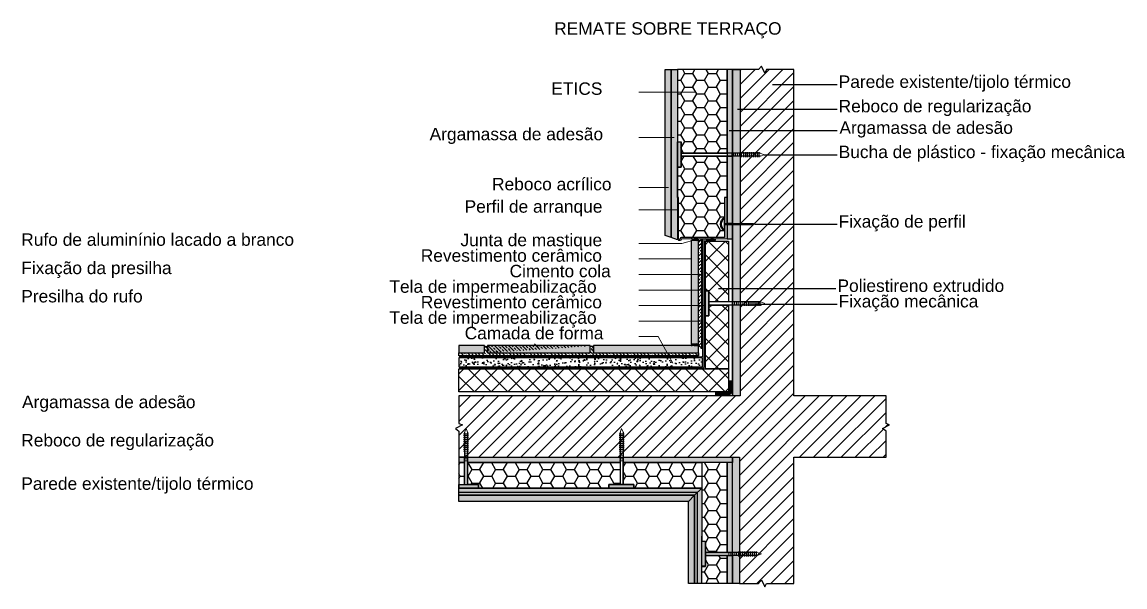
# Model space of a CAD drawing. Header units: millimetres. Extents: x 1778 to 2471, y 1406 to 1876.
# Drawn here: x 2057.075 to 2058.852, y 1493.142 to 1494.052 of the extents above; entities that cross this region are included whole.
import ezdxf

# ---------------------------------------------------------------- set-up
doc = ezdxf.new("R2010")
doc.units = ezdxf.units.MM
doc.linetypes.add('DASHED2', pattern=[0.375, 0.25, -0.125])
doc.layers.add('ARQ_PORMENORES', color=8, linetype='Continuous')
doc.styles.get("Standard").update_dxf_attribs({"font": 'arial.ttf'})
pattern_1 = [(360, (1923.611504969091, 1549.115729935346), (0.01905, 0.01099852258), [0.0127, -0.0254]), (120, (1923.611504969091, 1549.115729935346), (-0.01904999995837676, 0.01099852265209357), [0.01269999999999999, -0.02539999999999999]), (60.00000000000001, (1923.611504969091, 1549.115729935346), (4.16232377600325e-11, 0.02199704523209356), [-0.0254, 0.0127])]

msp = doc.modelspace()

# ---------------------------------------------------------------- hatches: boundary and pattern name
at = {"layer": 'ARQ_PORMENORES', "ltscale": 0.0002}
h = msp.add_hatch(dxfattribs=at)
h.set_pattern_fill('ANSI31', color=256, scale=0.005, angle=360, style=0)
h.set_pattern_definition([(45, (1924.044776994554, 1549.629303570099), (-0.01122532015133644, 0.01122532015133644), [])])
h.paths.add_polyline_path([(2057.778606876728, 1493.449586781133), (2057.778606876728, 1493.405337588748), (2057.784203928703, 1493.402938852185), (2057.773009824753, 1493.397341800211), (2057.778606876728, 1493.39254432709), (2057.778606876728, 1493.350693871263), (2058.230515240531, 1493.350693871263), (2058.230515240531, 1493.1474600203), (2058.261188859552, 1493.1474600203), (2058.265986332673, 1493.153057072275), (2058.271583384647, 1493.141862968325), (2058.27398212121, 1493.1474600203), (2058.318231313595, 1493.1474600203), (2058.318231313595, 1493.350693871263), (2058.466779368652, 1493.350693871263), (2058.466779368652, 1493.39254432709), (2058.461182316677, 1493.397341800211), (2058.472376420627, 1493.402938852185), (2058.466779368652, 1493.405337588748), (2058.466779368652, 1493.449586781133), (2058.318231313595, 1493.449586781133), (2058.318231313595, 1493.975274732764), (2058.27398212121, 1493.975274732765), (2058.271583384647, 1493.969677680789), (2058.265986332673, 1493.980871784739), (2058.261188859552, 1493.975274732765), (2058.231700017459, 1493.975274732765), (2058.231700017459, 1493.449586781133)])
at = {"layer": 'ARQ_PORMENORES', "ltscale": 0.0002, "true_color": 0xf7f281}
for points in [[(2058.120710522304, 1493.975274732765), (2058.120710522304, 1493.704629663486), (2058.110913290293, 1493.708083882591), (2058.110821231317, 1493.975274732765)], [(2057.778606876728, 1493.279644841504), (2057.778606876728, 1493.289442073515), (2058.158072428585, 1493.289442073515), (2058.148275196574, 1493.279644841504)], [(2058.148275196574, 1493.279644841504), (2058.158072428585, 1493.289442073515), (2058.158072428585, 1493.1474600203), (2058.148275196574, 1493.1474600203)]]:
    msp.add_hatch(color=51, dxfattribs=at).paths.add_polyline_path(points)
at = {"layer": 'ARQ_PORMENORES', "ltscale": 0.0002, "true_color": 0x939598}
h = msp.add_hatch(color=252, dxfattribs=at)
h.dxf.hatch_style = 1
h.paths.add_polyline_path([(2058.130599813291, 1493.975274732765), (2058.130599813291, 1493.701142987065), (2058.120710522304, 1493.704629663486), (2058.120710522304, 1493.975274732765)])
at = {"layer": 'ARQ_PORMENORES', "ltscale": 0.002}
h = msp.add_hatch(dxfattribs=at)
h.set_pattern_fill('HONEY,_O', color=256, scale=0.004, angle=360)
h.set_pattern_definition(pattern_1)
h.paths.add_polyline_path([(2058.130599813291, 1493.975274732765), (2058.130599813291, 1493.858595229572), (2058.136391563128, 1493.858595229572), (2058.136391563128, 1493.840603564861), (2058.210692831705, 1493.840603564861), (2058.210692831705, 1493.975274732765)])
edge = h.paths.add_edge_path()
edge.add_line((2058.210692831705, 1493.769189086134), (2058.206370045695, 1493.769189086134))
edge.add_line((2058.206370045695, 1493.769189086134), (2058.206370045695, 1493.70481187337))
edge.add_line((2058.206370045695, 1493.70481187337), (2058.137057161809, 1493.70481187337))
edge.add_arc((2058.137057161809, 1493.702834015173), 0.00197785819717603, 90, 180.0000000008142)
edge.add_arc((2058.13382848755, 1493.703066289526), 0.001272199746646242, 190.5198961038969, 349.4801038656724, ccw=False)
edge.add_line((2058.132577671488, 1493.702834015173), (2058.132577671489, 1493.769189086134))
edge.add_line((2058.132577671489, 1493.769189086134), (2058.130599813291, 1493.769189086134))
edge.add_line((2058.130599813291, 1493.769189086134), (2058.130599813291, 1493.818169393599))
edge.add_line((2058.130599813291, 1493.818169393599), (2058.136391563127, 1493.818169393599))
edge.add_line((2058.136391563128, 1493.818169393599), (2058.136391563128, 1493.835676221049))
edge.add_line((2058.136391563128, 1493.835676221049), (2058.210692831705, 1493.835676221049))
edge.add_line((2058.210692831705, 1493.835676221049), (2058.210692831705, 1493.769189086134))
at = {"layer": 'ARQ_PORMENORES', "ltscale": 0.0002, "true_color": 0x939598}
h = msp.add_hatch(color=252, dxfattribs=at)
h.dxf.hatch_style = 1
h.paths.add_polyline_path([(2058.210692831705, 1493.727381570929), (2058.219338403725, 1493.727381570929), (2058.219338403725, 1493.975274732765), (2058.210692831705, 1493.975274732765)])
h.paths.add_polyline_path([(2058.210692831705, 1493.702834015173), (2058.219338403725, 1493.702834015173), (2058.219338403725, 1493.724917899023), (2058.210692831705, 1493.724917899023)])
at = {"layer": 'ARQ_PORMENORES', "ltscale": 0.0002, "true_color": 0xc7c8ca}
h = msp.add_hatch(color=9, dxfattribs=at)
h.dxf.hatch_style = 1
h.paths.add_polyline_path([(2058.219338403725, 1493.975274732765), (2058.231700017459, 1493.975274732765), (2058.231700017459, 1493.449586781133), (2058.219338403725, 1493.449586781133)])
at = {"layer": 'ARQ_PORMENORES', "ltscale": 0.0002}
for points in [[(2058.130599813291, 1493.858595229572), (2058.130599813291, 1493.818169393599), (2058.136391563128, 1493.818169393599), (2058.136391563128, 1493.858595229572)], [(2058.175658834483, 1493.618903490577), (2058.175658834483, 1493.578477654604), (2058.181450584319, 1493.578477654604), (2058.181450584319, 1493.618903490577)], [(2057.810036880346, 1493.301175811084), (2057.810036880346, 1493.30696756092), (2057.778606876728, 1493.30696756092), (2057.778606876728, 1493.301175811084)], [(2058.060587085175, 1493.301175811084), (2058.060587085175, 1493.30696756092), (2058.020161249202, 1493.30696756092), (2058.020161249202, 1493.301175811084)], [(2058.169829654356, 1493.175057287438), (2058.175621404192, 1493.175057094468), (2058.175621404192, 1493.215482930442), (2058.169829654356, 1493.215482930442)]]:
    msp.add_hatch(color=256, dxfattribs=at).paths.add_polyline_path(points)
h = msp.add_hatch(color=256, dxfattribs=at)
edge = h.paths.add_edge_path()
edge.add_line((2058.210692831705, 1493.769189086134), (2058.210692831705, 1493.702834015173))
edge.add_line((2058.210692831705, 1493.702834015173), (2058.13803062822, 1493.702834015173))
edge.add_arc((2058.138085954225, 1493.701974564218), 0.0008612298830436454, 93.68325694801402, 164.3286741240944)
edge.add_arc((2058.133995438724, 1493.703233888609), 0.003419089184096678, 186.7162957532633, 342.5254721887052, ccw=False)
edge.add_line((2058.130599813291, 1493.702834015173), (2058.130599813291, 1493.769189086134))
edge.add_line((2058.130599813291, 1493.769189086134), (2058.132577671489, 1493.769189086134))
edge.add_line((2058.132577671489, 1493.769189086134), (2058.132577671488, 1493.702834015173))
edge.add_arc((2058.13382848755, 1493.703066289525), 0.001272199746659278, 190.5198961141915, 349.4801038767303)
edge.add_arc((2058.137057161809, 1493.702834015173), 0.001977858197119816, 90, 180, ccw=False)
edge.add_line((2058.137057161809, 1493.70481187337), (2058.206370045695, 1493.70481187337))
edge.add_line((2058.206370045695, 1493.70481187337), (2058.206370045695, 1493.769189086134))
edge.add_line((2058.206370045695, 1493.769189086134), (2058.210692831705, 1493.769189086134))
h = msp.add_hatch(color=256, dxfattribs=at)
edge = h.paths.add_edge_path()
edge.add_ellipse((2058.160647677548, 1493.701396826333), major_axis=(0.003917529074404896, -2.398794720768324e-19), ratio=0.3665264843895419, start_angle=90, end_angle=267.5517247151689, ccw=False)
edge.add_line((2058.160647677547, 1493.702832704492), (2058.152897516731, 1493.702834015173))
edge.add_ellipse((2058.152897516731, 1493.701398137013), major_axis=(0.002315653672227102, 5.199803847795278e-13), ratio=0.6200746581238757, start_angle=-90.00000001062489, end_angle=89.99999998937511, ccw=False)
edge.add_line((2058.152897516731, 1493.699962258854), (2058.160480330647, 1493.699962258854))
at = {"layer": 'ARQ_PORMENORES', "ltscale": 0.0002, "true_color": 0xf7abae}
for points in [[(2058.164631254299, 1493.699962258854), (2058.152897516731, 1493.699962258854), (2058.152897516731, 1493.533390538371), (2058.164631254299, 1493.533390538371)], [(2057.819925934794, 1493.518785245628), (2057.819925934794, 1493.530518983195), (2057.778606876728, 1493.530518983195), (2057.778606876728, 1493.518785245628)], [(2057.99024575995, 1493.518785245628), (2057.99024575995, 1493.530518983195), (2057.824829697646, 1493.530518983195), (2057.824829697646, 1493.518785245628)], [(2058.164605431132, 1493.518785245627), (2058.164605431132, 1493.530518983195), (2057.995149522802, 1493.530518983195), (2057.995149522802, 1493.518785245627)]]:
    msp.add_hatch(color=241, dxfattribs=at).paths.add_polyline_path(points)
at = {"layer": 'ARQ_PORMENORES', "ltscale": 0.0002}
h = msp.add_hatch(dxfattribs=at)
h.set_pattern_fill('ANSI37', color=256, scale=3.682730758163754e-06, angle=360, style=0)
h.set_pattern_definition([(45, (1929.639323143035, 1427.235989560778), (-0.0009921559629974908, 0.000992155962997491), []), (135, (1929.639323143035, 1427.235989560778), (-0.000992155962997491, -0.0009921559629974908), [])])
edge = h.paths.add_edge_path()
edge.add_ellipse((2058.160647677548, 1493.701396826333), major_axis=(0.003917529074404896, -2.398794720768324e-19), ratio=0.3665264843895419, start_angle=0, end_angle=360, ccw=False)
h = msp.add_hatch(dxfattribs=at)
h.set_pattern_fill('ANSI33,_O', color=256, scale=1.030134477808043e-05, angle=360)
h.set_pattern_definition([(45, (1698.702874228024, 1307.777585527423), (-0.005550522869916031, 0.005550522869916031), []), (45, (1698.708424753291, 1307.777585527423), (-0.005550522869916031, 0.005550522869916031), [0.003924812360448652, -0.001962406180224326])])
edge = h.paths.add_edge_path()
edge.add_line((2058.169509193984, 1493.702834015173), (2058.169509193984, 1493.525673700895))
edge.add_arc((2058.164337223094, 1493.523913950504), 0.005463149670647989, 18.79074578149129, 86.91480336408284)
edge.add_line((2058.164631254299, 1493.529369181936), (2058.164631254299, 1493.699962258854))
edge.add_arc((2058.164999951093, 1493.704914684359), 0.004966130858818448, 265.742314193056, 335.23030496145)
h = msp.add_hatch(color=256, dxfattribs=at)
edge = h.paths.add_edge_path()
edge.add_ellipse((2058.186578726793, 1493.70082762709), major_axis=(0.005479061642524329, -3.354957651424229e-19), ratio=0.3665264843895419, start_angle=90, end_angle=267.55172471535354, ccw=False)
edge.add_line((2058.186578726792, 1493.702835848292), (2058.175800626388, 1493.702835848292))
edge.add_ellipse((2058.175658834483, 1493.700829460209), major_axis=(0.003319296065761026, -2.032482651178322e-19), ratio=0.6050141842733149, start_angle=270, end_angle=447.5517247056242, ccw=False)
edge.add_line((2058.175658834483, 1493.698821239008), (2058.186344675184, 1493.698821239008))
h = msp.add_hatch(dxfattribs=at)
h.set_pattern_fill('ANSI37', color=256, scale=0.006, angle=360)
h.set_pattern_definition([(45, (1923.611504969091, 1549.115729935346), (-0.01347038418160373, 0.01347038418160373), []), (135, (1923.611504969091, 1549.115729935346), (-0.01347038418160373, -0.01347038418160373), [])])
h.paths.add_polyline_path([(2058.175658834483, 1493.618903490577), (2058.175658834483, 1493.698821239008), (2058.21285422471, 1493.698821239008), (2058.21285422471, 1493.600911825866), (2058.181450584319, 1493.600911825866), (2058.181450584319, 1493.618903490577)])
h.paths.add_polyline_path([(2058.181450584319, 1493.595984482054), (2058.21285422471, 1493.595984482054), (2058.21285422471, 1493.493266350375), (2058.175658834483, 1493.493266350375), (2058.175658834483, 1493.578477654604), (2058.181450584319, 1493.578477654604)])
h = msp.add_hatch(dxfattribs=at)
h.set_pattern_fill('ANSI37', color=256, scale=5.150672389040215e-06, angle=360, style=0)
h.set_pattern_definition([(45, (1878.436474482719, 1400.742216066873), (-0.001387630717479008, 0.001387630717479008), []), (135, (1878.436474482719, 1400.742216066873), (-0.001387630717479008, -0.001387630717479008), [])])
edge = h.paths.add_edge_path()
edge.add_ellipse((2058.186578726793, 1493.70082762709), major_axis=(0.005479061642524329, -3.354957651424229e-19), ratio=0.3665264843895419, start_angle=0, end_angle=360, ccw=False)
h = msp.add_hatch(dxfattribs=at)
h.set_pattern_fill('ANSI33,_O', color=256, scale=1.030134477808043e-05, angle=270)
h.set_pattern_definition([(315, (1692.899782361985, 1307.777459639609), (0.005550522869916033, 0.00555052286991603), []), (315, (1692.899782361985, 1307.771909114341), (0.005550522869916033, 0.00555052286991603), [0.003924812360448642, -0.001962406180224321])])
edge = h.paths.add_edge_path()
edge.add_line((2057.995123699635, 1493.530348814834), (2057.995123699635, 1493.518759422461))
edge.add_line((2057.995123699635, 1493.518759422461), (2058.164605431132, 1493.518759422461))
edge.add_line((2058.164605431132, 1493.518759422461), (2058.164605431132, 1493.513881482775))
edge.add_line((2058.164605431132, 1493.513881482775), (2057.778606876728, 1493.513881482775))
edge.add_arc((2057.727846693127, 1493.516333364202), 0.05081936601071237, 357.2345775313084, 2.76542246860389)
edge.add_line((2057.778606876728, 1493.518785245628), (2057.819951757962, 1493.51875942246))
edge.add_line((2057.819951757962, 1493.518759422461), (2057.819951757962, 1493.530348814832))
h.paths.add_polyline_path([(2057.824803874479, 1493.530348814834), (2057.824803874479, 1493.518759422461)], flags=16)
edge = h.paths.add_edge_path()
edge.add_ellipse((2057.82237781622, 1493.530518983195), major_axis=(-0.002451881425797177, 1.501344369995681e-19), ratio=0.4794638325808551, start_angle=8.322897714685443, end_angle=171.6771023960326)
edge.add_ellipse((2057.992697641375, 1493.530518983195), major_axis=(0.002451881425794478, 6.299020876923504e-15), ratio=0.4794638325813828, start_angle=188.3228977143743, end_angle=351.6771023943841)
edge.add_line((2057.824803874479, 1493.518759422461), (2057.990271583117, 1493.518759422461))
edge.add_line((2057.990271583117, 1493.530348814832), (2057.990271583117, 1493.518759422461))
h = msp.add_hatch(color=256, dxfattribs=at)
edge = h.paths.add_edge_path()
edge.add_ellipse((2058.160647677548, 1493.531953349531), major_axis=(0.003917529074404896, -2.398794720768324e-19), ratio=0.3665264843895419, start_angle=90, end_angle=267.5517247151689, ccw=False)
edge.add_line((2058.160647677547, 1493.533389227691), (2058.152897516731, 1493.533390538371))
edge.add_ellipse((2058.152897516731, 1493.531954660212), major_axis=(0.002315653672227102, 5.199803847795278e-13), ratio=0.6200746581238757, start_angle=-90.00000001062489, end_angle=89.99999998937511, ccw=False)
edge.add_line((2058.152897516731, 1493.530518782053), (2058.160480330647, 1493.530518782053))
h = msp.add_hatch(dxfattribs=at)
h.set_pattern_fill('ANSI37', color=256, scale=3.682730758163754e-06, angle=360, style=0)
h.set_pattern_definition([(45, (1929.639323143035, 1427.066546083977), (-0.0009921559629974908, 0.000992155962997491), []), (135, (1929.639323143035, 1427.066546083977), (-0.000992155962997491, -0.0009921559629974908), [])])
edge = h.paths.add_edge_path()
edge.add_ellipse((2058.160647677548, 1493.531953349531), major_axis=(0.003917529074404896, -2.398794720768324e-19), ratio=0.3665264843895419, start_angle=0, end_angle=360, ccw=False)
h = msp.add_hatch(dxfattribs=at)
h.set_pattern_fill('AR-CONC', color=256, scale=0.0001, angle=360, style=0)
h.set_pattern_definition([(49.99999999999999, (1923.611504969091, 1549.115729935346), (0.0182184668996004, -0.00159390855389031), [0.001905, -0.020955]), (355, (1923.611504969091, 1549.115729935346), (-0.003524342142496933, 0.01910568452390352), [0.001524, -0.016764058417]), (100.4514447, (1923.613023169791, 1549.115597109995), (0.01469412470903533, 0.01751177519121951), [0.00161900088, -0.01780902446]), (46.18420000000002, (1923.611504969091, 1549.120809935346), (0.02710790408921299, -0.004204232793272717), [0.002857499999999999, -0.03143249999999999]), (96.63555760999994, (1923.613763959091, 1549.120459585345), (0.0237404134051503, 0.02474261245977216), [0.002428502314, -0.026713560816]), (351.1841511700001, (1923.611504969091, 1549.120809935346), (0.02374041340649771, 0.02474261245855327), [0.002285996707, -0.025145973192]), (21, (1923.614044969091, 1549.119539935346), (0.01516143912691325, -0.01022651981870876), [0.001905, -0.020955]), (326.0000000000001, (1923.614044969091, 1549.119539935346), (0.006180202834764709, 0.01841879661223193), [0.001523999999999998, -0.01676399999999996]), (71.45144499999999, (1923.615308422351, 1549.118687725356), (0.02134164192787161, 0.008192276888590522), [0.001619000879999998, -0.01780899375999997]), (37.50000000000001, (1923.611504969091, 1549.115729935346), (0.0003088603250591822, 0.008455503887315311), [0, -0.0165608, 0, -0.017018, 0, -0.0168275]), (7.500000000000001, (1923.611504969091, 1549.115729935346), (0.006681966251030576, 0.01001805748181195), [0, -0.00970279999999998, 0, -0.01617979999999996, 0, -0.006413499999999991]), (327.5, (1923.605840769091, 1549.115729935346), (0.01355905951668714, -0.0005728743992673452), [0, -0.00635, 0, -0.019812, 0, -0.026289]), (317.5, (1923.603300769091, 1549.115729935346), (0.0148129181386018, 0.002542649103333302), [0, -0.008255, 0, -0.0131572, 0, -0.018669])])
h.paths.add_polyline_path([(2057.778606876728, 1493.49635360329), (2058.171041487601, 1493.49635360329), (2058.171041487601, 1493.51080666139), (2057.778606876728, 1493.51080666139)])
h = msp.add_hatch(dxfattribs=at)
h.set_pattern_fill('ANSI37', color=256, scale=0.006, angle=270)
h.set_pattern_definition([(315, (1923.611504969091, 1549.115729935346), (0.01347038418160373, 0.01347038418160373), []), (45, (1923.611504969091, 1549.115729935346), (-0.01347038418160373, 0.01347038418160373), [])])
h.paths.add_polyline_path([(2058.21285422471, 1493.456070960148), (2057.778606876728, 1493.456070960148), (2057.778606876728, 1493.493266350375), (2058.21285422471, 1493.493266350375)])
at = {"layer": 'ARQ_PORMENORES', "ltscale": 0.0002, "true_color": 0x939598}
h = msp.add_hatch(color=252, dxfattribs=at)
h.dxf.hatch_style = 1
h.paths.add_polyline_path([(2058.043080257726, 1493.342048299243), (2058.043080257726, 1493.350693871263), (2058.219338403725, 1493.350693871263), (2058.219338403725, 1493.342048299244)])
h.paths.add_polyline_path([(2057.792530052896, 1493.342048299243), (2057.792530052896, 1493.350693871263), (2058.038152913914, 1493.350693871263), (2058.038152913914, 1493.342048299243)])
h.paths.add_polyline_path([(2057.787602709084, 1493.342048299243), (2057.787602709084, 1493.350693871263), (2057.778606876728, 1493.350693871263), (2057.778606876728, 1493.342048299243)])
at = {"layer": 'ARQ_PORMENORES', "ltscale": 0.0002, "true_color": 0xc7c8ca}
h = msp.add_hatch(color=9, dxfattribs=at)
h.dxf.hatch_style = 1
h.paths.add_polyline_path([(2058.219338403725, 1493.350693871263), (2058.230515240531, 1493.350693871263), (2058.230515240531, 1493.1474600203), (2058.219338403725, 1493.1474600203)])
at = {"layer": 'ARQ_PORMENORES', "ltscale": 0.002}
h = msp.add_hatch(dxfattribs=at)
h.set_pattern_fill('HONEY,_O', color=256, scale=0.004, angle=360)
h.set_pattern_definition(pattern_1)
h.paths.add_polyline_path([(2058.043080257726, 1493.306967560919), (2058.043080257726, 1493.342048299243), (2058.169829650522, 1493.342048299244), (2058.169806166153, 1493.301175811083), (2058.060587085175, 1493.301175811083), (2058.060587085175, 1493.306967560919)])
h.paths.add_polyline_path([(2057.810036880346, 1493.301175811083), (2057.810036880346, 1493.306967560919), (2057.792530052896, 1493.306967560919), (2057.792530052896, 1493.342048299243), (2058.038152913914, 1493.342048299243), (2058.038152913914, 1493.306967560919), (2058.020161249202, 1493.306967560919), (2058.020161249202, 1493.301175811083)])
h.paths.add_polyline_path([(2057.778606876728, 1493.301175811083), (2057.778606876728, 1493.306967560919), (2057.787602709084, 1493.306967560919), (2057.787602709084, 1493.342048299243), (2057.778606876728, 1493.342048299243)])
h = msp.add_hatch(dxfattribs=at)
h.set_pattern_fill('HONEY,_O', color=256, scale=0.004, angle=360)
h.set_pattern_definition(pattern_1)
h.paths.add_polyline_path([(2058.169675321663, 1493.17505729258), (2058.175621404192, 1493.175057094468), (2058.175621404192, 1493.192563921918), (2058.210692831705, 1493.192559184858), (2058.210692831705, 1493.1474600203), (2058.175621404192, 1493.14746475736), (2058.172646521311, 1493.14746475736), (2058.169671638429, 1493.14746475736)])
h.paths.add_polyline_path([(2058.169727214878, 1493.21548306194), (2058.175621404192, 1493.215482930442), (2058.175621404192, 1493.19749126573), (2058.210692831705, 1493.19748652867), (2058.210692831705, 1493.342048299244), (2058.169829654356, 1493.342053036303)])
at = {"layer": 'ARQ_PORMENORES', "ltscale": 0.0002, "true_color": 0x939598}
h = msp.add_hatch(color=252, dxfattribs=at)
h.dxf.hatch_style = 1
h.paths.add_polyline_path([(2058.210692831705, 1493.192559184859), (2058.219338403725, 1493.192559184859), (2058.219338403725, 1493.1474600203), (2058.210692831705, 1493.1474600203)])
h.paths.add_polyline_path([(2058.210692831705, 1493.19748652867), (2058.219338403725, 1493.19748652867), (2058.219338403725, 1493.342048299244), (2058.210692831705, 1493.342048299244)])
h = msp.add_hatch(color=252, dxfattribs=at)
h.dxf.hatch_style = 1
h.paths.add_polyline_path([(2058.169806166153, 1493.301175811083), (2058.158072428585, 1493.289442073515), (2057.778606876728, 1493.289442073515), (2057.778606876728, 1493.301175811083)])
h = msp.add_hatch(color=252, dxfattribs=at)
h.dxf.hatch_style = 1
h.paths.add_polyline_path([(2058.169648150225, 1493.1474600203), (2058.158072428585, 1493.1474600203), (2058.158072428585, 1493.289442073515), (2058.169777811368, 1493.301175811083)])

# ---------------------------------------------------------------- linework, layer by layer
at = {"layer": 'ARQ_PORMENORES', "lineweight": 5}
for p, q in [((2058.160318882547, 1493.939029832359), (2058.068288492811, 1493.939029832359)), ((2058.12533875771, 1493.865666021147), (2058.068288492811, 1493.865666021147)), ((2058.116075491679, 1493.785044462775), (2058.068288492811, 1493.785044462775)), ((2058.131519323071, 1493.749165780783), (2058.068380551787, 1493.749165780783)), ((2058.137657762866, 1493.695180561471), (2058.068380551787, 1493.695180561471)), ((2058.160647677548, 1493.701396826333), (2058.137657762866, 1493.695180561471)), ((2058.152897516731, 1493.67018056147), (2058.068380551787, 1493.67018056147)), ((2058.167375400039, 1493.645180561471), (2058.068380551787, 1493.645180561471)), ((2058.171006872665, 1493.62018056147), (2058.068380551787, 1493.62018056147)), ((2058.173332853574, 1493.595180561471), (2058.068380551787, 1493.595180561471)), ((2058.171006872665, 1493.570180561471), (2058.068380551787, 1493.570180561471)), ((2058.099469691965, 1493.54518056147), (2058.068380551787, 1493.54518056147)), ((2058.123029096688, 1493.502463148713), (2058.099469691965, 1493.54518056147))]:
    msp.add_line(p, q, dxfattribs=at)
at = {"layer": 'ARQ_PORMENORES', "ltscale": 0.0002}
for p, q in [((2058.244061631192, 1493.940950423434), (2058.244061631192, 1493.940950423434)), ((2058.283808271592, 1493.950965328158), (2058.387830988621, 1493.950965328158)), ((2058.227670531689, 1493.911582825039), (2058.387830988621, 1493.911582825039)), ((2058.213993092869, 1493.876939754555), (2058.387830988621, 1493.876939754555)), ((2058.136391563128, 1493.818169393599), (2058.136391563128, 1493.858595229572)), ((2058.263916699967, 1493.840603564861), (2058.136391563128, 1493.840603564861)), ((2058.264387715646, 1493.835676221049), (2058.136391563128, 1493.835676221049)), ((2058.270459095084, 1493.838057939563), (2058.387830988621, 1493.838068213169)), ((2058.130599813291, 1493.769189086134), (2058.132577671489, 1493.769189086134)), ((2058.210692831705, 1493.769189086134), (2058.210692831705, 1493.702834015173)), ((2058.206370045695, 1493.716164485298), (2058.206370045695, 1493.736377403285)), ((2058.255998016317, 1493.726106839252), (2058.387830988621, 1493.726106839252)), ((2058.181450584319, 1493.578477654604), (2058.181450584319, 1493.618903490577)), ((2058.196921719925, 1493.622496689587), (2058.386015252308, 1493.622496689587)), ((2057.915910557375, 1493.611134678762), (2057.915910557375, 1493.611134678762)), ((2058.265117566531, 1493.600911825866), (2058.181450584319, 1493.600911825866)), ((2058.255998016317, 1493.597496689587), (2058.387830988621, 1493.597496689587)), ((2058.26558858221, 1493.595984482054), (2058.181450584319, 1493.595984482054)), ((2057.900516169193, 1493.533596955099), (2057.906696976059, 1493.527416148232)), ((2057.787602709084, 1493.390634543132), (2057.787602709084, 1493.306967560919)), ((2057.792530052896, 1493.39110555881), (2057.792530052896, 1493.306967560919)), ((2058.038152913914, 1493.390634543132), (2058.038152913914, 1493.306967560919)), ((2058.043080257726, 1493.39110555881), (2058.043080257726, 1493.306967560919)), ((2058.244061631192, 1493.376211006095), (2058.244061631192, 1493.376211006095)), ((2058.060587085175, 1493.306967560919), (2058.020161249202, 1493.306967560919)), ((2058.175621404192, 1493.175057094468), (2058.175621404192, 1493.215482930441)), ((2058.259288386404, 1493.19749126573), (2058.175621404192, 1493.19749126573)), ((2058.259759402082, 1493.192563921918), (2058.175621404192, 1493.192563921918))]:
    msp.add_line(p, q, dxfattribs=at)
at = {"layer": 'ARQ_PORMENORES', "lineweight": 15, "ltscale": 0.0002}
for p, q in [((2058.218137537162, 1493.84127172143), (2058.218137537162, 1493.83500806448)), ((2058.221269365637, 1493.84127172143), (2058.221269365637, 1493.83500806448)), ((2058.224401194112, 1493.84127172143), (2058.224401194112, 1493.83500806448)), ((2058.227533022587, 1493.84127172143), (2058.227533022587, 1493.83500806448)), ((2058.230664851062, 1493.84127172143), (2058.230664851062, 1493.83500806448)), ((2058.233796679537, 1493.842124617394), (2058.233796679537, 1493.834155168516)), ((2058.219338403725, 1493.601579982435), (2058.219338403725, 1493.595316325485)), ((2058.222470232201, 1493.601579982435), (2058.222470232201, 1493.595316325485)), ((2058.225602060676, 1493.601579982435), (2058.225602060676, 1493.595316325485)), ((2058.228733889151, 1493.601579982435), (2058.228733889151, 1493.595316325485)), ((2058.231865717626, 1493.601579982435), (2058.231865717626, 1493.595316325485)), ((2058.234997546101, 1493.602432878399), (2058.234997546101, 1493.59446342952)), ((2057.78608165655, 1493.360514522701), (2057.794051105429, 1493.360514522701)), ((2057.786934552515, 1493.357382694226), (2057.793198209465, 1493.357382694226)), ((2057.786934552515, 1493.35425086575), (2057.793198209465, 1493.35425086575)), ((2057.786934552515, 1493.351119037276), (2057.793198209465, 1493.351119037276)), ((2058.03663186138, 1493.360514522701), (2058.044601310259, 1493.360514522701)), ((2058.037484757344, 1493.357382694226), (2058.043748414294, 1493.357382694226)), ((2058.037484757344, 1493.354250865751), (2058.043748414294, 1493.354250865751)), ((2058.037484757344, 1493.351119037276), (2058.043748414294, 1493.351119037276)), ((2057.786934552515, 1493.3479872088), (2057.793198209465, 1493.3479872088)), ((2057.786934552515, 1493.344855380325), (2057.793198209465, 1493.344855380325)), ((2058.037484757344, 1493.3479872088), (2058.043748414294, 1493.3479872088)), ((2058.037484757344, 1493.344855380325), (2058.043748414294, 1493.344855380325)), ((2058.213509223598, 1493.198159422299), (2058.213509223598, 1493.191895765349)), ((2058.216641052073, 1493.198159422299), (2058.216641052073, 1493.191895765349)), ((2058.219772880548, 1493.198159422299), (2058.219772880548, 1493.191895765349)), ((2058.222904709024, 1493.198159422299), (2058.222904709024, 1493.191895765349)), ((2058.226036537499, 1493.198159422299), (2058.226036537499, 1493.191895765349)), ((2058.229168365974, 1493.199012318263), (2058.229168365974, 1493.191042869385))]:
    msp.add_line(p, q, dxfattribs=at)
at = {"layer": 'ARQ_PORMENORES', "lineweight": 30, "ltscale": 0.0002}
for p, q in [((2058.236928508012, 1493.842124617394), (2058.236928508012, 1493.834155168516)), ((2058.240060336487, 1493.842124617394), (2058.240060336487, 1493.834155168516)), ((2058.243192164963, 1493.842124617394), (2058.243192164963, 1493.834155168516)), ((2058.246323993438, 1493.842124617394), (2058.246323993438, 1493.834155168516)), ((2058.249455821913, 1493.842124617394), (2058.249455821913, 1493.834155168516)), ((2058.252587650388, 1493.842124617394), (2058.252587650388, 1493.834155168516)), ((2058.255719478863, 1493.842124617394), (2058.255719478863, 1493.834155168516)), ((2058.258851307338, 1493.842124617394), (2058.258851307338, 1493.834155168516)), ((2058.261983135813, 1493.842124617394), (2058.261983135813, 1493.834155168516)), ((2058.238129374576, 1493.602432878399), (2058.238129374576, 1493.59446342952)), ((2058.241261203051, 1493.602432878399), (2058.241261203051, 1493.59446342952)), ((2058.244393031527, 1493.602432878399), (2058.244393031527, 1493.59446342952)), ((2058.247524860002, 1493.602432878399), (2058.247524860002, 1493.59446342952)), ((2058.250656688477, 1493.602432878399), (2058.250656688477, 1493.59446342952)), ((2058.253788516952, 1493.602432878399), (2058.253788516952, 1493.59446342952)), ((2058.256920345427, 1493.602432878399), (2058.256920345427, 1493.59446342952)), ((2058.260052173902, 1493.602432878399), (2058.260052173902, 1493.59446342952)), ((2058.263184002377, 1493.602432878399), (2058.263184002377, 1493.59446342952)), ((2057.78608165655, 1493.388700978977), (2057.794051105429, 1493.388700978977)), ((2057.78608165655, 1493.385569150503), (2057.794051105429, 1493.385569150503)), ((2058.03663186138, 1493.388700978978), (2058.044601310259, 1493.388700978978)), ((2058.03663186138, 1493.385569150503), (2058.044601310259, 1493.385569150503)), ((2057.78608165655, 1493.382437322027), (2057.794051105429, 1493.382437322027)), ((2057.78608165655, 1493.379305493552), (2057.794051105429, 1493.379305493552)), ((2057.78608165655, 1493.376173665077), (2057.794051105429, 1493.376173665077)), ((2057.78608165655, 1493.373041836601), (2057.794051105429, 1493.373041836601)), ((2057.78608165655, 1493.369910008126), (2057.794051105429, 1493.369910008126)), ((2057.78608165655, 1493.366778179651), (2057.794051105429, 1493.366778179651)), ((2058.03663186138, 1493.382437322027), (2058.044601310259, 1493.382437322027)), ((2058.03663186138, 1493.379305493552), (2058.044601310259, 1493.379305493552)), ((2058.03663186138, 1493.376173665077), (2058.044601310259, 1493.376173665077)), ((2058.03663186138, 1493.373041836601), (2058.044601310259, 1493.373041836601)), ((2058.03663186138, 1493.369910008127), (2058.044601310259, 1493.369910008127)), ((2058.03663186138, 1493.366778179651), (2058.044601310259, 1493.366778179651)), ((2057.78608165655, 1493.363646351176), (2057.794051105429, 1493.363646351176)), ((2058.03663186138, 1493.363646351176), (2058.044601310259, 1493.363646351176)), ((2058.232300194449, 1493.199012318263), (2058.232300194449, 1493.191042869385)), ((2058.235432022924, 1493.199012318263), (2058.235432022924, 1493.191042869385)), ((2058.238563851399, 1493.199012318263), (2058.238563851399, 1493.191042869385)), ((2058.241695679874, 1493.199012318263), (2058.241695679874, 1493.191042869385)), ((2058.24482750835, 1493.199012318263), (2058.24482750835, 1493.191042869385)), ((2058.247959336825, 1493.199012318263), (2058.247959336825, 1493.191042869385)), ((2058.2510911653, 1493.199012318263), (2058.2510911653, 1493.191042869385)), ((2058.254222993775, 1493.199012318263), (2058.254222993775, 1493.191042869385)), ((2058.25735482225, 1493.199012318263), (2058.25735482225, 1493.191042869385))]:
    msp.add_line(p, q, dxfattribs=at)
at = {"layer": 'ARQ_PORMENORES', "lineweight": 5, "ltscale": 0.0002}
for p, q in [((2058.270468959099, 1493.838054101506), (2058.263916699967, 1493.840603564861)), ((2058.264387715646, 1493.835676221049), (2058.270468959099, 1493.838054101506)), ((2058.130599813291, 1493.769189086134), (2058.130599813291, 1493.702834015173)), ((2058.132577671489, 1493.769189086134), (2058.132577671488, 1493.702834015173)), ((2058.206370045695, 1493.70481187337), (2058.206370045695, 1493.769189086134)), ((2058.206370045695, 1493.769189086134), (2058.210692831705, 1493.769189086134)), ((2058.206370045695, 1493.726876797825), (2058.206743032452, 1493.727647407469)), ((2058.206370045695, 1493.725800613834), (2058.207263921828, 1493.727647407469)), ((2058.206370045695, 1493.724858958102), (2058.207719697486, 1493.727647407469)), ((2058.206370045695, 1493.727381570929), (2058.252721886751, 1493.727381570929)), ((2058.206370045695, 1493.724917899023), (2058.25295739459, 1493.724917899023)), ((2058.206717630499, 1493.724536567722), (2058.208223324124, 1493.727647407469)), ((2058.207158112037, 1493.724536567722), (2058.208663805662, 1493.727647407469)), ((2058.207613887695, 1493.724536567722), (2058.20911958132, 1493.727647407469)), ((2058.208134777071, 1493.724536567722), (2058.209640470696, 1493.727647407469)), ((2058.208655659659, 1493.724536567722), (2058.210161353283, 1493.727647407469)), ((2058.209143992176, 1493.724536567722), (2058.2106496858, 1493.727647407469)), ((2058.209664881551, 1493.724536567722), (2058.211170575176, 1493.727647407469)), ((2058.210218320998, 1493.724536567722), (2058.211724014623, 1493.727647407469)), ((2058.210739210374, 1493.724536567722), (2058.212244903998, 1493.727647407469)), ((2058.21126009975, 1493.724536567722), (2058.212765793375, 1493.727647407469)), ((2058.211715875408, 1493.724536567722), (2058.213221569033, 1493.727647407469)), ((2058.212219502046, 1493.724536567722), (2058.213725195671, 1493.727647407469)), ((2058.212659983584, 1493.724536567722), (2058.214165677208, 1493.727647407469)), ((2058.213115759242, 1493.724536567722), (2058.214621452867, 1493.727647407469)), ((2058.213636648618, 1493.724536567722), (2058.215142342242, 1493.727647407469)), ((2058.214157531205, 1493.724536567722), (2058.21566322483, 1493.727647407469)), ((2058.214645863723, 1493.724536567722), (2058.216151557348, 1493.727647407469)), ((2058.215166753098, 1493.724536567722), (2058.216672446723, 1493.727647407469)), ((2058.215622528757, 1493.724536567722), (2058.217128222381, 1493.727647407469)), ((2058.216143418133, 1493.724536567722), (2058.217649111758, 1493.727647407469)), ((2058.21666430072, 1493.724536567722), (2058.218169994345, 1493.727647407469)), ((2058.217172441601, 1493.724536567722), (2058.218678135226, 1493.727647407469)), ((2058.217612923139, 1493.724536567722), (2058.219118616764, 1493.727647407469)), ((2058.218068698797, 1493.724536567722), (2058.219574392422, 1493.727647407469)), ((2058.218589588173, 1493.724536567722), (2058.220095281798, 1493.727647407469)), ((2058.219110470761, 1493.724536567722), (2058.220616164386, 1493.727647407469)), ((2058.219598803278, 1493.724536567722), (2058.221104496903, 1493.727647407469)), ((2058.220119692653, 1493.724536567722), (2058.221625386278, 1493.727647407469)), ((2058.2206731321, 1493.724536567722), (2058.222178825725, 1493.727647407469)), ((2058.221194021476, 1493.724536567722), (2058.222699715101, 1493.727647407469)), ((2058.221714910852, 1493.724536567722), (2058.223220604477, 1493.727647407469)), ((2058.22217068651, 1493.724536567722), (2058.223676380135, 1493.727647407469)), ((2058.222674313148, 1493.724536567722), (2058.224180006773, 1493.727647407469)), ((2058.223114794685, 1493.724536567722), (2058.22462048831, 1493.727647407469)), ((2058.223570570344, 1493.724536567722), (2058.225076263969, 1493.727647407469)), ((2058.22409145972, 1493.724536567722), (2058.225597153345, 1493.727647407469)), ((2058.224612342307, 1493.724536567722), (2058.226118035932, 1493.727647407469)), ((2058.225100674825, 1493.724536567722), (2058.226606368449, 1493.727647407469)), ((2058.225621564201, 1493.724536567722), (2058.227127257825, 1493.727647407469)), ((2058.226175003647, 1493.724536567722), (2058.227680697272, 1493.727647407469)), ((2058.226695893023, 1493.724536567722), (2058.228201586648, 1493.727647407469)), ((2058.227216782399, 1493.724536567722), (2058.228722476023, 1493.727647407469)), ((2058.227672558057, 1493.724536567722), (2058.229178251682, 1493.727647407469)), ((2058.228176184695, 1493.724536567722), (2058.22968187832, 1493.727647407469)), ((2058.228616666232, 1493.724536567722), (2058.230122359857, 1493.727647407469)), ((2058.229072441891, 1493.724536567722), (2058.230578135516, 1493.727647407469)), ((2058.229593331267, 1493.724536567722), (2058.231099024892, 1493.727647407469)), ((2058.230114213854, 1493.724536567722), (2058.231619907479, 1493.727647407469)), ((2058.230602546371, 1493.724536567722), (2058.232108239996, 1493.727647407469)), ((2058.231123435747, 1493.724536567722), (2058.232629129372, 1493.727647407469)), ((2058.231579211405, 1493.724536567722), (2058.23308490503, 1493.727647407469)), ((2058.232100100782, 1493.724536567722), (2058.233605794406, 1493.727647407469)), ((2058.232620983369, 1493.724536567722), (2058.234126676994, 1493.727647407469)), ((2058.23312912425, 1493.724536567722), (2058.234634817875, 1493.727647407469)), ((2058.233569605788, 1493.724536567722), (2058.235075299413, 1493.727647407469)), ((2058.234025381446, 1493.724536567722), (2058.235531075071, 1493.727647407469)), ((2058.234546270822, 1493.724536567722), (2058.236051964447, 1493.727647407469)), ((2058.23506715341, 1493.724536567722), (2058.236572847034, 1493.727647407469)), ((2058.235555485927, 1493.724536567722), (2058.237061179551, 1493.727647407469)), ((2058.236076375303, 1493.724536567722), (2058.237582068927, 1493.727647407469)), ((2058.236629814749, 1493.724536567722), (2058.238135508374, 1493.727647407469)), ((2058.237150704125, 1493.724536567722), (2058.23865639775, 1493.727647407469)), ((2058.237671593501, 1493.724536567722), (2058.239177287126, 1493.727647407469)), ((2058.238127369159, 1493.724536567722), (2058.239633062784, 1493.727647407469)), ((2058.238630995797, 1493.724536567722), (2058.240136689422, 1493.727647407469)), ((2058.239071477335, 1493.724536567722), (2058.24057717096, 1493.727647407469)), ((2058.239527252993, 1493.724536567722), (2058.241032946617, 1493.727647407469)), ((2058.240048142369, 1493.724536567722), (2058.241553835994, 1493.727647407469)), ((2058.240569024957, 1493.724536567722), (2058.242074718581, 1493.727647407469)), ((2058.241057357473, 1493.724536567722), (2058.242563051098, 1493.727647407469)), ((2058.241578246849, 1493.724536567722), (2058.243083940474, 1493.727647407469)), ((2058.242131686296, 1493.724536567722), (2058.243637379921, 1493.727647407469)), ((2058.242652575671, 1493.724536567722), (2058.244158269296, 1493.727647407469)), ((2058.243173465048, 1493.724536567722), (2058.244679158673, 1493.727647407469)), ((2058.243629240706, 1493.724536567722), (2058.245134934331, 1493.727647407469)), ((2058.244132867344, 1493.724536567722), (2058.245638560968, 1493.727647407469)), ((2058.244573348882, 1493.724536567722), (2058.246079042506, 1493.727647407469)), ((2058.24502912454, 1493.724536567722), (2058.246534818164, 1493.727647407469)), ((2058.245550013916, 1493.724536567722), (2058.24705570754, 1493.727647407469)), ((2058.246070896504, 1493.724536567722), (2058.247576590128, 1493.727647407469)), ((2058.24655922902, 1493.724536567722), (2058.248064922645, 1493.727647407469)), ((2058.247080118396, 1493.724536567722), (2058.248585812021, 1493.727647407469)), ((2058.247633557843, 1493.724536567722), (2058.249139251468, 1493.727647407469)), ((2058.248154447218, 1493.724536567722), (2058.249660140843, 1493.727647407469)), ((2058.248675336595, 1493.724536567722), (2058.25018103022, 1493.727647407469)), ((2058.249131112253, 1493.724536567722), (2058.250636805878, 1493.727647407469)), ((2058.249537068314, 1493.724536567722), (2058.251042761939, 1493.727647407469)), ((2058.249977549852, 1493.724536567722), (2058.251483243477, 1493.727647407469)), ((2058.25043332551, 1493.724536567722), (2058.251939019135, 1493.727647407469)), ((2058.250954214886, 1493.724536567722), (2058.252459908511, 1493.727647407469)), ((2058.251475097474, 1493.724536567722), (2058.252826729816, 1493.72732910901)), ((2058.251963429991, 1493.724536567722), (2058.252826729816, 1493.726320189148)), ((2058.252484319366, 1493.724536567722), (2058.252826729816, 1493.725244005157)), ((2058.255998016317, 1493.726106839252), (2058.252721886751, 1493.727381570929)), ((2058.25295739459, 1493.724917899023), (2058.255998016317, 1493.726106839252)), ((2058.206370045695, 1493.70481187337), (2058.137057161809, 1493.70481187337)), ((2058.210692831705, 1493.702834015173), (2058.13803062822, 1493.702834015173)), ((2058.271669825663, 1493.598362362511), (2058.265117566531, 1493.600911825866)), ((2058.26558858221, 1493.595984482054), (2058.271669825663, 1493.598362362511)), ((2057.790152172439, 1493.397186802263), (2057.787602709084, 1493.390634543132)), ((2057.792530052896, 1493.391105558809), (2057.790152172439, 1493.397186802263)), ((2058.040702377269, 1493.397186802263), (2058.038152913914, 1493.390634543132)), ((2058.043080257726, 1493.39110555881), (2058.040702377269, 1493.397186802263)), ((2058.265840645536, 1493.194941802375), (2058.259288386404, 1493.19749126573)), ((2058.259759402082, 1493.192563921918), (2058.265840645536, 1493.194941802375))]:
    msp.add_line(p, q, dxfattribs=at)
at = {"layer": 'ARQ_PORMENORES'}
for p, q in [((2058.162806567831, 1493.294176212761), (2057.778606876728, 1493.294176212761)), ((2058.162806567831, 1493.1474600203), (2058.162806567831, 1493.294176212761))]:
    msp.add_line(p, q, dxfattribs=at)
at = {"layer": 'ARQ_PORMENORES', "ltscale": 0.0002}
for points in [[(2057.778606876728, 1493.449586781133), (2057.778606876728, 1493.405337588748), (2057.784203928703, 1493.402938852185), (2057.773009824753, 1493.397341800211), (2057.778606876728, 1493.39254432709), (2057.778606876728, 1493.350693871263), (2058.230515240531, 1493.350693871263), (2058.230515240531, 1493.1474600203), (2058.261188859552, 1493.1474600203), (2058.265986332673, 1493.153057072275), (2058.271583384647, 1493.141862968325), (2058.27398212121, 1493.1474600203), (2058.318231313595, 1493.1474600203), (2058.318231313595, 1493.350693871263), (2058.466779368652, 1493.350693871263), (2058.466779368652, 1493.39254432709), (2058.461182316677, 1493.397341800211), (2058.472376420627, 1493.402938852185), (2058.466779368652, 1493.405337588748), (2058.466779368652, 1493.449586781133), (2058.318231313595, 1493.449586781133), (2058.318231313595, 1493.975274732764), (2058.27398212121, 1493.975274732765), (2058.271583384647, 1493.969677680789), (2058.265986332673, 1493.980871784739), (2058.261188859552, 1493.975274732765), (2058.219338403725, 1493.975274732765), (2058.219338403725, 1493.449586781133)], [(2058.120710522304, 1493.975274732765), (2058.120710522304, 1493.704629663486), (2058.110913290293, 1493.708083882591), (2058.110821231317, 1493.975274732765)], [(2058.130599813291, 1493.975274732765), (2058.130599813291, 1493.701142987065), (2058.120710522304, 1493.704629663486), (2058.120710522304, 1493.975274732765)], [(2058.210692831705, 1493.727381570929), (2058.219338403725, 1493.727381570929), (2058.219338403725, 1493.975274732765), (2058.210692831705, 1493.975274732765)], [(2058.130599813291, 1493.858595229572), (2058.136391563128, 1493.858595229572), (2058.136391563128, 1493.818169393599), (2058.130599813291, 1493.818169393599)], [(2058.164631254299, 1493.699962258854), (2058.152897516731, 1493.699962258854), (2058.152897516731, 1493.533390538371), (2058.164631254299, 1493.533390538371)], [(2058.175658834483, 1493.618903490577), (2058.181450584319, 1493.618903490577), (2058.181450584319, 1493.578477654604), (2058.175658834483, 1493.578477654604)], [(2057.819925934794, 1493.518785245628), (2057.819925934794, 1493.530518983195), (2057.778606876728, 1493.530518983195), (2057.778606876728, 1493.518785245628)], [(2057.824803874479, 1493.530348814834), (2057.824803874479, 1493.518759422461), (2057.824803874479, 1493.530348814834)], [(2057.99024575995, 1493.518785245628), (2057.99024575995, 1493.530518983195), (2057.824829697646, 1493.530518983195), (2057.824829697646, 1493.518785245628)], [(2058.164605431132, 1493.518785245627), (2058.164605431132, 1493.530518983195), (2057.995149522802, 1493.530518983195), (2057.995149522802, 1493.518785245627)], [(2057.778606876728, 1493.49635360329), (2058.171041487601, 1493.49635360329), (2058.171041487601, 1493.51080666139), (2057.778606876728, 1493.51080666139)], [(2057.778606876728, 1493.301175811083), (2057.778606876728, 1493.306967560919), (2057.810036880346, 1493.306967560919), (2057.810036880346, 1493.301175811083)], [(2058.020161249202, 1493.301175811083), (2058.020161249202, 1493.306967560919), (2058.060587085175, 1493.306967560919), (2058.060587085175, 1493.301175811083)], [(2057.778606876728, 1493.279644841504), (2057.778606876728, 1493.289442073515), (2058.158072428585, 1493.289442073515), (2058.148275196574, 1493.279644841504)], [(2058.148275196574, 1493.279644841504), (2058.158072428585, 1493.289442073515), (2058.158072428585, 1493.1474600203), (2058.148275196574, 1493.1474600203)], [(2058.169829654356, 1493.215482930441), (2058.175621404192, 1493.215482930441), (2058.175621404192, 1493.175057094468), (2058.169829654356, 1493.175057094468)]]:
    msp.add_lwpolyline(points, close=True, dxfattribs=at)
at = {"layer": 'ARQ_PORMENORES', "ltscale": 0.002}
for points in [[(2058.130599813291, 1493.975274732765), (2058.130599813291, 1493.858595229572), (2058.136391563128, 1493.858595229572), (2058.136391563128, 1493.840603564861), (2058.210692831705, 1493.840603564861), (2058.210692831705, 1493.975274732765), (2058.130599813291, 1493.975274732765)], [(2057.778606876728, 1493.301175811083), (2057.778606876728, 1493.306967560919), (2057.787602709084, 1493.306967560919), (2057.787602709084, 1493.342048299243), (2057.778606876728, 1493.342048299243), (2057.778606876728, 1493.301175811083), (2057.778606876728, 1493.301175811083)], [(2057.810036880346, 1493.301175811083), (2057.810036880346, 1493.306967560919), (2057.792530052896, 1493.306967560919), (2057.792530052896, 1493.342048299243), (2058.038152913914, 1493.342048299243), (2058.038152913914, 1493.306967560919), (2058.020161249202, 1493.306967560919), (2058.020161249202, 1493.301175811083), (2057.810036880346, 1493.301175811083)], [(2058.043080257726, 1493.306967560919), (2058.043080257726, 1493.342048299243), (2058.169829650522, 1493.342048299244), (2058.169806166153, 1493.301175811083), (2058.060587085175, 1493.301175811083), (2058.060587085175, 1493.306967560919), (2058.043080257726, 1493.306967560919)], [(2058.169727214878, 1493.215483061939), (2058.175621404192, 1493.215482930441), (2058.175621404192, 1493.19749126573), (2058.210692831705, 1493.19748652867), (2058.210692831705, 1493.342048299244), (2058.169829654356, 1493.342053036303), (2058.169727214878, 1493.215483061939)], [(2058.169712751955, 1493.17505255552), (2058.175658834483, 1493.175052357408), (2058.175658834483, 1493.192559184858), (2058.210692831705, 1493.192559184858), (2058.210692831705, 1493.1474600203), (2058.175658834483, 1493.1474600203), (2058.175658834483, 1493.1474600203), (2058.169709068719, 1493.1474600203), (2058.169712751955, 1493.17505255552)]]:
    msp.add_lwpolyline(points, dxfattribs=at)
at = {"layer": 'ARQ_PORMENORES', "ltscale": 0.0002}
for points in [[(2058.219338403725, 1493.975274732765), (2058.219338403725, 1493.840603564861), (2058.210692831705, 1493.840603564861), (2058.210692831705, 1493.975274732765)], [(2058.210692831705, 1493.835676221049), (2058.219338403725, 1493.835676221049), (2058.219338403725, 1493.727381570929), (2058.210692831705, 1493.727381570929), (2058.210692831705, 1493.835676221049)], [(2058.210692831705, 1493.702834015173), (2058.219338403725, 1493.702834015173), (2058.219338403725, 1493.724917899023), (2058.210692831705, 1493.724917899023), (2058.210692831705, 1493.702834015173)], [(2058.175658834483, 1493.618903490577), (2058.175658834483, 1493.698821239008), (2058.21285422471, 1493.698821239008), (2058.21285422471, 1493.600911825866), (2058.181450584319, 1493.600911825866), (2058.181450584319, 1493.618903490577), (2058.175658834483, 1493.618903490577)], [(2058.181450584319, 1493.595984482054), (2058.21285422471, 1493.595984482054), (2058.21285422471, 1493.493266350375), (2058.175658834483, 1493.493266350375), (2058.175658834483, 1493.578477654604), (2058.181450584319, 1493.578477654604), (2058.181450584319, 1493.595984482054)], [(2057.824803874479, 1493.518759422461), (2057.990271583117, 1493.518759422461), (2057.990271583117, 1493.530336383303)], [(2058.21285422471, 1493.456070960148), (2057.778606876728, 1493.456070960148), (2057.778606876728, 1493.493266350375), (2058.21285422471, 1493.493266350375), (2058.21285422471, 1493.456070960148)], [(2057.787602709084, 1493.342048299243), (2057.787602709084, 1493.350693871263), (2057.778606876728, 1493.350693871263), (2057.778606876728, 1493.342048299243), (2057.787602709084, 1493.342048299243)], [(2057.792530052896, 1493.342048299243), (2057.792530052896, 1493.350693871263), (2058.038152913914, 1493.350693871263), (2058.038152913914, 1493.342048299243), (2057.792530052896, 1493.342048299243)], [(2058.043080257726, 1493.342048299243), (2058.043080257726, 1493.350693871263), (2058.219338403725, 1493.350693871263), (2058.219338403725, 1493.342048299244), (2058.043080257726, 1493.342048299243)], [(2058.210692831705, 1493.19748652867), (2058.219338403725, 1493.19748652867), (2058.219338403725, 1493.342048299244), (2058.210692831705, 1493.342048299244), (2058.210692831705, 1493.19748652867)], [(2058.169806166153, 1493.301175811083), (2058.158072428585, 1493.289442073515), (2057.778606876728, 1493.289442073515), (2057.778606876728, 1493.301175811083), (2058.169806166153, 1493.301175811083)], [(2058.169648150225, 1493.1474600203), (2058.158072428585, 1493.1474600203), (2058.158072428585, 1493.289442073515), (2058.169777811368, 1493.301175811083), (2058.169648150225, 1493.1474600203)], [(2058.210692831705, 1493.192559184858), (2058.219338403725, 1493.192559184858), (2058.219338403725, 1493.147460020299), (2058.210692831705, 1493.1474600203), (2058.210692831705, 1493.192559184858)]]:
    msp.add_lwpolyline(points, dxfattribs=at)
at = {"layer": 'ARQ_PORMENORES'}
for points in [[(2058.219338403725, 1493.975274732765), (2058.231700017459, 1493.975274732765), (2058.231700017459, 1493.449586781133), (2058.219338403725, 1493.449586781133)], [(2058.219338403725, 1493.350693871263), (2058.230515240531, 1493.350693871263), (2058.230515240531, 1493.1474600203), (2058.219338403725, 1493.1474600203)]]:
    msp.add_lwpolyline(points, close=True, dxfattribs=at)
at = {"layer": 'ARQ_PORMENORES', "ltscale": 0.002}
msp.add_lwpolyline([(2058.210692831705, 1493.769189086134), (2058.206370045695, 1493.769189086134), (2058.206370045695, 1493.70481187337), (2058.137057161809, 1493.70481187337, 0.414213562373095), (2058.135079303611, 1493.702834015173, -0.83139753773322), (2058.132577671488, 1493.702834015173), (2058.132577671489, 1493.769189086134), (2058.130599813291, 1493.769189086134), (2058.130599813291, 1493.818169393599), (2058.136391563128, 1493.818169393599), (2058.136391563128, 1493.835676221049), (2058.210692831705, 1493.835676221049)], format="xyb", close=True, dxfattribs=at)
at = {"layer": 'ARQ_PORMENORES', "color": 146, "linetype": 'DASHED2', "ltscale": 0.03, "true_color": 0x105689, "const_width": 0.002}
msp.add_lwpolyline([(2058.171006872665, 1493.702853817761), (2058.171006872665, 1493.513878296331, -0.414213562373095), (2058.169474579039, 1493.512346002705), (2057.778606876728, 1493.512346002705)], format="xyb", dxfattribs=at)
at = {"layer": 'ARQ_PORMENORES', "color": 30, "linetype": 'DASHED2', "ltscale": 0.03, "true_color": 0xf8991e, "const_width": 0.002}
msp.add_lwpolyline([(2058.173332853574, 1493.702810087142), (2058.173332853574, 1493.496307009597, -0.414213562373095), (2058.171800559948, 1493.494774715971), (2057.778606876728, 1493.494774715971)], format="xyb", dxfattribs=at)
at = {"layer": 'ARQ_PORMENORES', "ltscale": 0.0002}
msp.add_lwpolyline([(2058.169509193984, 1493.702834015173), (2058.169509193984, 1493.525673700895, 0.3063226791047942), (2058.164631254299, 1493.529369181936), (2058.164631254299, 1493.699962258854, 0.3128443564606932)], format="xyb", close=True, dxfattribs=at)
msp.add_lwpolyline([(2057.995123699635, 1493.530348814834), (2057.995123699635, 1493.518759422461), (2058.164605431132, 1493.518759422461), (2058.164605431132, 1493.513881482775), (2057.778606876728, 1493.513881482775, 0.0241375496888274), (2057.778606876728, 1493.518785245628), (2057.819951757962, 1493.518759422461), (2057.819951757962, 1493.530348814832)], format="xyb", dxfattribs=at)
at = {"layer": 'ARQ_PORMENORES', "lineweight": 100}
msp.add_lwpolyline([(2058.216096314218, 1493.474668655262), (2058.216096314218, 1493.45715165665, -0.414213562373095), (2058.211773528208, 1493.452828870641), (2058.19144063722, 1493.452828870641)], format="xyb", dxfattribs=at)
at = {"layer": 'ARQ_PORMENORES', "lineweight": 50, "ltscale": 0.0002}
msp.add_arc((2058.2122919302, 1493.726270944291), 0.011713634340823, 120.3681906334286, 239.6318093665714, dxfattribs=at)
at = {"layer": 'ARQ_PORMENORES', "lineweight": 5, "ltscale": 0.0002}
for centre, radius, start, end in [((2058.137057161809, 1493.702834015173), 0.001977858197119816, 90, 180), ((2058.133995438724, 1493.703233888609), 0.003419089184096678, 186.7162957555816, 342.5254721887052), ((2058.13382848755, 1493.703066289525), 0.001272199746659278, 190.5198961141915, 349.4801038858084), ((2058.138085954225, 1493.701974564218), 0.0008612298830436454, 93.68325697917665, 164.3286741405468)]:
    msp.add_arc(centre, radius, start, end, dxfattribs=at)
at = {"layer": 'ARQ_PORMENORES', "ltscale": 0.0002}
for centre, major_axis, ratio, start_param, end_param in [((2058.152897516731, 1493.701398137013), (0.002315734501907033, -1.417978422717769e-19), 0.6200530146884294, 4.71238898038469, 7.853981633974483), ((2058.175658834483, 1493.700829460209), (0.003319296065761026, -2.032482651178322e-19), 0.6050141842733149, 4.71238898038469, 7.853981633974483), ((2057.82237781622, 1493.530518983195), (0.002451881425790144, 2.474257579611156e-14), 0.4794638325822302, 3.286854621996646, 6.137923340663709), ((2057.992697641375, 1493.530506551666), (0.002451881425794477, 6.299020876923503e-15), 0.4794638325813828, 3.286854622012337, 6.137923340655234), ((2058.152897516731, 1493.531954660212), (0.002315734501907033, -1.417978422717769e-19), 0.6200530146884294, 4.71238898038469, 7.853981633974483)]:
    msp.add_ellipse(centre, major_axis=major_axis, ratio=ratio, start_param=start_param, end_param=end_param, dxfattribs=at)
at = {"layer": 'ARQ_PORMENORES', "ltscale": 0.0002, "extrusion": (0, 0, -1)}
for centre, major_axis in [((2058.160647677548, 1493.701396826333), (0.003917529074404896, -2.398794720768324e-19)), ((2058.186578726793, 1493.70082762709), (0.005479061642524329, -3.354957651424229e-19)), ((2058.160647677548, 1493.531953349531), (0.003917529074404896, -2.398794720768324e-19))]:
    msp.add_ellipse(centre, major_axis=major_axis, ratio=0.3665264843895419, dxfattribs=at)

# ---------------------------------------------------------------- texts
at = {"layer": 'ARQ_PORMENORES'}
for s, p in [('REMATE SOBRE TERRAÇO', (2057.932011828823, 1494.0314929922)), ('ETICS', (2057.927492821456, 1493.93457021903)), ('Parede existente/tijolo térmico', (2058.390451624123, 1493.945775045883)), ('Reboco de regularização', (2058.390364721326, 1493.906392542765)), ('Argamassa de adesão', (2057.731356568802, 1493.861403914177)), ('Argamassa de adesão', (2058.391636662278, 1493.87174947228)), ('Bucha de plástico - fixação mecânica', (2058.390451624123, 1493.832680424535)), ('Reboco acrílico', (2057.83193316631, 1493.780719153769)), ('Perfil de arranque', (2057.787722589235, 1493.744706167454)), ('Fixação de perfil', (2058.390309419545, 1493.720719050618)), ('Rufo de aluminínio lacado a branco', (2057.073418969383, 1493.691381304679)), ('Junta de mastique', (2057.781065518634, 1493.690720948141)), ('Revestimento cerâmico', (2057.717122663413, 1493.665720948141)), ('Fixação da presilha', (2057.073418969383, 1493.645778615122)), ('Cimento cola', (2057.860219292088, 1493.640720948141)), ('Tela de impermeabilização', (2057.666580838211, 1493.615720948141)), ('Poliestireno extrudido', (2058.388493683232, 1493.617108900953)), ('Presilha do rufo', (2057.073418969383, 1493.600175925566)), ('Revestimento cerâmico', (2057.717122663413, 1493.590720948141)), ('Fixação mecânica', (2058.390309419545, 1493.592108900953)), ('Tela de impermeabilização', (2057.666580838211, 1493.565720948141)), ('Camada de forma', (2057.787866363517, 1493.540720948141)), ('Argamassa de adesão', (2057.074667209572, 1493.429882831086)), ('Reboco de regularização', (2057.07339526862, 1493.368223768409)), ('Parede existente/tijolo térmico', (2057.073482171418, 1493.298339928174))]:
    msp.add_text(s, height=0.02, dxfattribs=at).set_placement(p)

doc.saveas('drawing.dxf')
